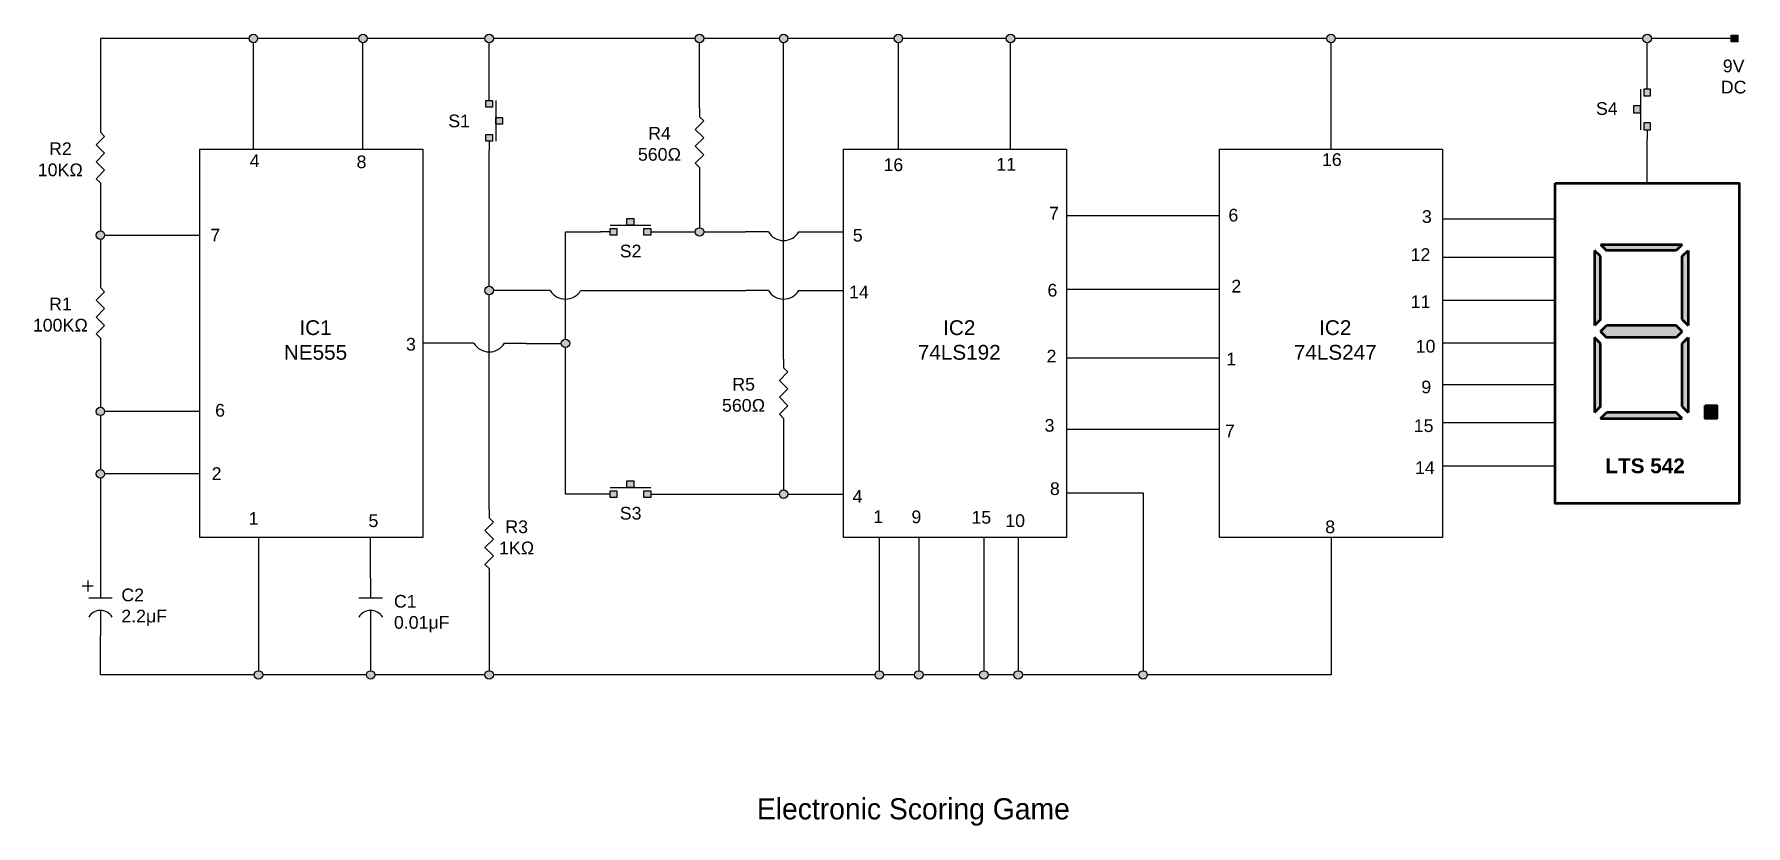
# Model space of a CAD drawing. Header units: inches. Extents: x 8.3 to 48.8, y 2.8 to 21.5.
import ezdxf

# ---------------------------------------------------------------- set-up
doc = ezdxf.new("R2010")
doc.units = ezdxf.units.IN
doc.header["$MEASUREMENT"] = 0
doc.layers.add('Layer1', color=176, linetype='Continuous', lineweight=50)
doc.styles.get("Standard").update_dxf_attribs({"font": 'arial.ttf'})

# ---------------------------------------------------------------- blocks, each defined once
blk = doc.blocks.new('plus')
for p, q in [((33.2, 13.224), (33.2, 12.904)), ((33.04, 13.064), (33.36, 13.064))]:
    blk.add_line(p, q)
blk = doc.blocks.new('capacitor')
for p, q in [((33.477, 13.295), (33.477, 12.833)), ((33.2, 12.833), (33.754, 12.833)), ((33.477, 12.533), (33.477, 11.933))]:
    blk.add_line(p, q)
blk.add_arc((33.477, 12.21), 0.323, 30.9541, 148.9892)
at = {"xscale": 0.8, "yscale": 0.8, "zscale": 0.8}
blk.add_blockref('plus', (6.617, 2.659), dxfattribs=at)
blk = doc.blocks.new('T')
for p, q in [((14.449, 11.242), (14.449, 10.781)), ((14.172, 10.781), (14.726, 10.781)), ((14.449, 10.481), (14.449, 9.881))]:
    blk.add_line(p, q)
blk.add_arc((14.449, 10.158), 0.323, 30.9541, 148.9892)
blk = doc.blocks.new('Resistor')
at = {"color": 7}
blk.add_lwpolyline([(0, 0), (0.05, 0), (0.075, 0.025), (0.125, -0.025), (0.175, 0.025), (0.225, -0.025), (0.275, 0.025), (0.325, -0.025), (0.35, 0), (0.4, 0)], dxfattribs=at)
blk = doc.blocks.new('S')
at = {"true_color": 0xcecce6}
h = blk.add_hatch(color=254, dxfattribs=at)
h.dxf.hatch_style = 1
h.paths.add_polyline_path([(26.129, 7.779), (26.129, 7.939), (25.969, 7.939), (25.969, 7.779)])
h.paths.add_polyline_path([(26.529, 8.178), (26.369, 8.178), (26.369, 8.018), (26.529, 8.018)])
h.paths.add_polyline_path([(26.769, 7.779), (26.929, 7.779), (26.929, 7.939), (26.769, 7.939)])
for p, q in [((26.369, 8.178), (26.529, 8.178)), ((26.369, 8.018), (26.369, 8.178)), ((26.529, 8.178), (26.529, 8.018)), ((25.969, 7.859), (25.741, 7.859)), ((25.969, 8.018), (26.929, 8.018)), ((25.969, 7.939), (26.129, 7.939)), ((25.969, 7.779), (25.969, 7.939)), ((26.129, 7.779), (25.969, 7.779)), ((26.129, 7.939), (26.129, 7.779)), ((26.529, 8.018), (26.369, 8.018)), ((26.769, 7.939), (26.929, 7.939)), ((26.769, 7.779), (26.769, 7.939)), ((26.929, 7.779), (26.769, 7.779)), ((26.929, 7.939), (26.929, 7.779)), ((26.929, 7.859), (27.15, 7.859))]:
    blk.add_line(p, q)
blk = doc.blocks.new('CUR')
for p, q in [((5.447, 7.173), (5.447, 7.686)), ((5.447, 6.452), (5.447, 5.911))]:
    blk.add_line(p, q)
blk.add_arc((5.231, 6.812), 0.42, 300.9541, 58.9892)
blk = doc.blocks.new('B')
for p, q in [((2.264, 6.61), (2.424, 6.61)), ((2.264, 6.45), (2.264, 6.61)), ((2.424, 6.61), (2.424, 6.45)), ((2.424, 6.45), (2.264, 6.45))]:
    blk.add_line(p, q)
blk = doc.blocks.new('BO')
h = blk.add_hatch(color=256)
h.dxf.hatch_style = 1
h.paths.add_polyline_path([(2.424, 6.61), (2.264, 6.61), (2.264, 6.45), (2.424, 6.45)])
blk.add_blockref('B', (0, 0))
blk = doc.blocks.new('eight')
for points in [[(56.674, 15.099), (56.452, 15.32)], [(56.452, 15.32), (56.452, 12.548)], [(56.674, 15.542), (56.895, 15.32)], [(56.674, 15.542), (59.679, 15.542)], [(59.458, 15.32), (56.895, 15.32)], [(59.679, 15.542), (59.458, 15.32)], [(59.679, 15.099), (59.901, 15.32)], [(59.901, 15.32), (59.901, 12.548)], [(56.674, 12.769), (56.674, 15.099)], [(59.679, 12.769), (59.679, 15.099)], [(56.674, 12.769), (56.452, 12.548)], [(59.679, 12.769), (59.901, 12.548)], [(56.674, 11.883), (56.452, 12.105)], [(56.452, 12.105), (56.452, 9.333)], [(56.674, 12.326), (56.895, 12.548)], [(56.674, 12.326), (56.895, 12.105)], [(59.458, 12.548), (56.895, 12.548)], [(59.458, 12.105), (56.895, 12.105)], [(59.679, 12.326), (59.458, 12.548)], [(59.679, 12.326), (59.458, 12.105)], [(59.679, 11.883), (59.901, 12.105)], [(59.901, 12.105), (59.901, 9.333)], [(56.674, 9.554), (56.674, 11.883)], [(59.679, 9.554), (59.679, 11.883)], [(56.674, 9.554), (56.452, 9.333)], [(59.679, 9.554), (59.901, 9.333)], [(56.674, 9.111), (56.895, 9.333)], [(56.674, 9.111), (59.679, 9.111)], [(59.458, 9.333), (56.895, 9.333)], [(59.679, 9.111), (59.458, 9.333)]]:
    blk.add_lwpolyline(points)
blk.add_lwpolyline([(60.528, 9.587), (60.967, 9.587), (60.967, 9.11), (60.528, 9.11)], close=True)
blk = doc.blocks.new('eight2')
h = blk.add_hatch(color=176)
h.dxf.hatch_style = 1
h.paths.add_polyline_path([(55.044, 12.674), (55.044, 12.979), (54.763, 12.979), (54.763, 12.674)])
at = {"layer": 'Layer1'}
h = blk.add_hatch(color=176, dxfattribs=at)
h.dxf.hatch_style = 1
h.paths.add_polyline_path([(54.078, 16.649), (54.22, 16.791), (52.297, 16.791), (52.438, 16.649)])
h.paths.add_polyline_path([(54.362, 16.649), (54.22, 16.507), (54.22, 15.016), (54.362, 14.875)])
h.paths.add_polyline_path([(54.22, 12.958), (54.362, 12.817), (54.362, 14.591), (54.22, 14.449)])
h.paths.add_polyline_path([(54.22, 12.675), (54.078, 12.817), (52.438, 12.817), (52.297, 12.675)])
h.paths.add_polyline_path([(52.297, 14.449), (52.155, 14.591), (52.155, 12.817), (52.297, 12.958)])
h.paths.add_polyline_path([(52.155, 14.875), (52.297, 15.016), (52.297, 16.507), (52.155, 16.649)])
h = blk.add_hatch(color=176, dxfattribs=at)
h.dxf.hatch_style = 1
h.paths.add_polyline_path([(54.078, 14.591), (54.22, 14.733), (54.078, 14.875), (52.438, 14.875), (52.297, 14.733), (52.438, 14.591)])
at = {"layer": 'Layer1', "true_color": 0x22346e}
h = blk.add_hatch(color=159, dxfattribs=at)
h.dxf.hatch_style = 1
h.paths.add_polyline_path([(55.044, 12.979), (54.763, 12.979), (54.763, 12.674), (55.044, 12.674)])
at = {"layer": 'Layer1', "xscale": 0.6400000000000001, "yscale": 0.6400000000000001, "zscale": 0.6400000000000001}
blk.add_blockref('eight', (16.025, 6.844), dxfattribs=at)

msp = doc.modelspace()

# ---------------------------------------------------------------- hatches: boundary and pattern name
h = msp.add_hatch(color=256)
h.dxf.hatch_style = 1
h.paths.add_polyline_path([(13.389, 21.413, 1), (13.589, 21.413, 1)])
h.paths.add_polyline_path([(15.979, 21.413, 1), (16.179, 21.413, 1)])
h.paths.add_polyline_path([(18.959, 21.413, 1), (19.159, 21.413, 1)])
h = msp.add_hatch(color=256)
h.dxf.hatch_style = 1
h.paths.add_polyline_path([(24.13, 21.413, 1), (23.93, 21.413, 1)])
h.paths.add_polyline_path([(25.918, 21.413, 1), (26.118, 21.413, 1)])
h.paths.add_polyline_path([(28.629, 21.413, 1), (28.829, 21.413, 1)])
h.paths.add_polyline_path([(31.479, 21.413, 1), (31.279, 21.413, 1)])
h = msp.add_hatch(color=256)
h.dxf.hatch_style = 1
h.paths.add_polyline_path([(39.053, 21.413, 1), (38.853, 21.413, 1)])
h.paths.add_polyline_path([(46.52, 21.413, 1), (46.32, 21.413, 1)])
h = msp.add_hatch(color=256)
h.dxf.hatch_style = 1
h.paths.add_polyline_path([(9.975, 16.761, 1), (9.775, 16.761, 1)])
h.paths.add_polyline_path([(9.975, 12.594, 1), (9.775, 12.594, 1)])
h.paths.add_polyline_path([(9.975, 11.12, 1), (9.775, 11.12, 1)])
h = msp.add_hatch(color=256)
h.dxf.hatch_style = 1
h.paths.add_polyline_path([(19.159, 15.454, 1), (18.959, 15.454, 1)])
h.paths.add_polyline_path([(20.963, 14.204, 1), (20.763, 14.204, 1)])
h.paths.add_polyline_path([(24.13, 16.838, 1), (23.93, 16.838, 1)])
h.paths.add_polyline_path([(26.118, 10.638, 1), (25.918, 10.638, 1)])
h = msp.add_hatch(color=256)
h.dxf.hatch_style = 1
h.paths.add_polyline_path([(13.71, 6.364, 1), (13.51, 6.364, 1)])
h.paths.add_polyline_path([(16.16, 6.364, 1), (16.36, 6.364, 1)])
h.paths.add_polyline_path([(19.159, 6.364, 1), (18.959, 6.364, 1)])
h = msp.add_hatch(color=256)
h.dxf.hatch_style = 1
h.paths.add_polyline_path([(28.177, 6.364, 1), (28.377, 6.364, 1)])
h.paths.add_polyline_path([(29.111, 6.364, 1), (29.311, 6.364, 1)])
h.paths.add_polyline_path([(30.847, 6.364, 1), (30.647, 6.364, 1)])
h.paths.add_polyline_path([(31.66, 6.364, 1), (31.46, 6.364, 1)])
h.paths.add_polyline_path([(34.61, 6.364, 1), (34.41, 6.364, 1)])

# ---------------------------------------------------------------- linework, layer by layer
for p, q in [((9.875, 21.413), (9.875, 19.397)), ((13.389, 21.413), (9.875, 21.413)), ((13.489, 18.795), (13.489, 21.313)), ((15.979, 21.413), (13.589, 21.413)), ((16.079, 18.795), (16.079, 21.313)), ((18.959, 21.413), (16.179, 21.413)), ((19.059, 20.173), (19.059, 21.313)), ((23.93, 21.413), (19.159, 21.413)), ((24.03, 19.763), (24.03, 21.313)), ((25.918, 21.413), (24.13, 21.413)), ((26.018, 13.828), (26.018, 21.313)), ((28.629, 21.413), (26.118, 21.413)), ((28.729, 18.795), (28.729, 21.313)), ((31.279, 21.413), (28.829, 21.413)), ((31.379, 18.795), (31.379, 21.313)), ((38.853, 21.413), (31.479, 21.413)), ((38.953, 18.795), (38.953, 21.313)), ((46.32, 21.413), (39.053, 21.413)), ((46.42, 20.444), (46.42, 21.313)), ((48.065, 21.413), (46.52, 21.413)), ((48.405, 21.413), (48.065, 21.413)), ((46.42, 17.989), (46.42, 19.035)), ((19.059, 15.554), (19.059, 18.764)), ((9.875, 17.797), (9.875, 16.861)), ((24.03, 18.163), (24.03, 16.938)), ((32.703, 17.229), (36.317, 17.229)), ((44.248, 17.139), (41.588, 17.139)), ((9.875, 16.661), (9.875, 15.725)), ((9.975, 16.761), (12.223, 16.761)), ((20.863, 16.838), (21.688, 16.838)), ((20.863, 14.304), (20.863, 16.838)), ((23.097, 16.838), (23.93, 16.838)), ((24.13, 16.838), (25.116, 16.838)), ((26.892, 16.838), (27.433, 16.838)), ((44.248, 16.236), (41.588, 16.236)), ((19.961, 15.454), (19.159, 15.454)), ((21.737, 15.453), (25.116, 15.454)), ((26.892, 15.453), (27.433, 15.453)), ((32.703, 15.484), (36.317, 15.484)), ((19.059, 10.277), (19.059, 15.354)), ((44.248, 15.213), (41.588, 15.213)), ((18.157, 14.205), (17.494, 14.205)), ((19.933, 14.204), (20.763, 14.204)), ((44.248, 14.205), (41.588, 14.205)), ((9.875, 14.125), (9.875, 12.694)), ((20.863, 10.638), (20.863, 14.104)), ((32.703, 13.858), (36.317, 13.858)), ((44.248, 13.226), (41.588, 13.226)), ((12.223, 12.594), (9.975, 12.594)), ((9.875, 12.494), (9.875, 11.22)), ((26.018, 12.228), (26.018, 10.738)), ((32.703, 12.173), (36.317, 12.173)), ((44.248, 12.323), (41.588, 12.323)), ((9.875, 11.02), (9.875, 8.652)), ((12.223, 11.12), (9.975, 11.12)), ((44.248, 11.3), (41.588, 11.3)), ((21.688, 10.638), (20.863, 10.638)), ((23.097, 10.638), (25.918, 10.638)), ((26.118, 10.638), (27.433, 10.638)), ((32.703, 10.668), (34.51, 10.668)), ((34.51, 10.668), (34.51, 6.464)), ((13.61, 9.615), (13.61, 6.464)), ((16.26, 8.652), (16.26, 9.615)), ((28.277, 9.615), (28.277, 6.464)), ((29.211, 9.615), (29.211, 6.464)), ((30.747, 9.615), (30.747, 6.464)), ((31.56, 9.615), (31.56, 6.464)), ((38.953, 9.615), (38.953, 6.364)), ((19.059, 8.677), (19.059, 6.464)), ((9.875, 6.364), (9.875, 7.29)), ((16.26, 7.29), (16.26, 6.464)), ((13.51, 6.364), (9.875, 6.364)), ((16.16, 6.364), (13.71, 6.364)), ((18.959, 6.364), (16.36, 6.364)), ((28.177, 6.364), (19.159, 6.364)), ((29.111, 6.364), (28.377, 6.364)), ((30.647, 6.364), (29.311, 6.364)), ((31.46, 6.364), (30.847, 6.364)), ((34.41, 6.364), (31.66, 6.364)), ((38.953, 6.364), (34.61, 6.364))]:
    msp.add_line(p, q)
for points in [[(12.223, 18.795), (17.494, 18.795), (17.494, 9.615), (12.223, 9.615)], [(27.433, 18.795), (32.703, 18.795), (32.703, 9.615), (27.433, 9.615)], [(36.317, 18.795), (41.588, 18.795), (41.588, 9.615), (36.317, 9.615)]]:
    msp.add_lwpolyline(points, close=True)
for centre in [(13.489, 21.413), (16.079, 21.413), (19.059, 21.413), (24.03, 21.413), (26.018, 21.413), (28.729, 21.413), (31.379, 21.413), (38.953, 21.413), (46.42, 21.413), (9.875, 16.761), (24.03, 16.838), (19.059, 15.454), (20.863, 14.204), (9.875, 12.594), (9.875, 11.12), (26.018, 10.638), (13.61, 6.364), (16.26, 6.364), (19.059, 6.364), (28.277, 6.364), (29.211, 6.364), (30.747, 6.364), (31.56, 6.364), (34.51, 6.364)]:
    msp.add_circle(centre, 0.1)
at = {"layer": 'Layer1'}
msp.add_lwpolyline([(44.248, 17.989), (48.593, 17.989), (48.593, 10.421), (44.248, 10.421)], close=True, dxfattribs=at)

# ---------------------------------------------------------------- block references
for name, p in [('BO', (46.141, 14.883)), ('S', (-4.053, 8.979)), ('S', (-4.053, 2.779)), ('capacitor', (-23.602, -4.643)), ('T', (1.811, -2.591))]:
    msp.add_blockref(name, p)
at = {"xscale": -1, "rotation": 90}
msp.add_blockref('S', (54.279, 46.185), dxfattribs=at)
at = {"rotation": 270}
for name, p in [('S', (11.2, 45.914)), ('CUR', (19.205, 22.285)), ('CUR', (14.05, 20.901)), ('CUR', (19.205, 20.901)), ('CUR', (12.247, 19.652))]:
    msp.add_blockref(name, p, dxfattribs=at)
at = {"xscale": 4, "yscale": 4, "zscale": 4, "rotation": 270}
for p in [(24.03, 19.763), (9.875, 19.397), (9.875, 15.725), (26.018, 13.828), (19.059, 10.277)]:
    msp.add_blockref('Resistor', p, dxfattribs=at)
at = {"layer": 'Layer1'}
msp.add_blockref('eight2', (-6.975, -0.246), dxfattribs=at)

# ---------------------------------------------------------------- texts
at = {"attachment_point": 1}
for s, width, gutter_width, heights, insert, char_height in [('\\pxqc;9V\\PDC', 2.22469, 1, [0], (47.352, 20.913), 0.3), ('\\pxqc;S4', 2.22469, 1, [0], (44.355, 19.906), 0.3), ('\\pxqc;S1', 2.22469, 1, [0], (17.238, 19.613), 0.3), ('\\pxqc;R4\\P560Ω', 2.22469, 1, [0], (21.973, 19.322), 0.3), ('\\pxqc;R2\\P10KΩ', 2.22469, 1, [0], (7.817, 18.956), 0.3), ('\\pxqc;4', 0.85366, 1, [0.456], (13.093, 18.672), 0.3), ('\\pxqc;8', 0.85366, 1, [0.456], (15.617, 18.645), 0.3), ('\\pxqc;16', 1.06223, 1, [0.362], (38.439, 18.698), 0.3), ('\\pxqc;16', 1.06223, 1, [0.362], (28.079, 18.577), 0.3), ('\\pxqc;11', 1.06223, 1, [0.362], (30.746, 18.589), 0.3), ('\\pxqc;7', 0.85366, 1, [0.456], (31.979, 17.432), 0.3), ('\\pxqc;6', 0.85366, 1, [0.456], (36.217, 17.385), 0.3), ('\\pxqc;3', 0.85366, 1, [0.456], (40.788, 17.351), 0.3), ('\\pxqc;7', 0.85366, 1, [0.456], (12.163, 16.912), 0.3), ('\\pxqc;5', 0.85366, 1, [0.456], (27.341, 16.91), 0.3), ('\\pxqc;S2', 2.22469, 1, [0], (21.29, 16.537), 0.3), ('\\pxqc;12', 1.06223, 1, [0.362], (40.534, 16.453), 0.3), ('\\pxqc;14', 1.06223, 1, [0.362], (27.266, 15.568), 0.3), ('\\pxqc;6', 0.85366, 1, [0.456], (31.941, 15.61), 0.3), ('\\pxqc;2', 0.85366, 1, [0.456], (36.286, 15.706), 0.3), ('\\pxqc;R1\\P100KΩ', 2.22469, 1, [0], (7.817, 15.284), 0.3), ('\\pxqc;11', 1.06223, 1, [0.362], (40.534, 15.339), 0.3), ('\\pxqc;IC1\\PNE555', 1.91427, 1.466, [1.31], (14, 14.75), 0.35), ('\\pxqc;IC2\\P74LS192', 1.91427, 1.466, [1.31], (29.21, 14.75), 0.35), ('\\pxqc;IC2\\P74LS247', 1.91427, 1.466, [1.31], (38.094, 14.75), 0.35), ('\\pxqc;3', 0.85366, 1, [0.456], (16.785, 14.333), 0.3), ('\\pxqc;10', 1.06223, 1, [0.362], (40.654, 14.286), 0.3), ('\\pxqc;2', 0.85366, 1, [0.456], (31.919, 14.051), 0.3), ('\\pxqc;1', 0.85366, 1, [0.456], (36.167, 13.985), 0.3), ('\\pxqc;R5\\P560Ω', 2.22469, 1, [0], (23.96, 13.388), 0.3), ('\\pxqc;9', 0.85366, 1, [0.456], (40.775, 13.322), 0.3), ('\\pxqc;6', 0.85366, 1, [0.456], (12.275, 12.772), 0.3), ('\\pxqc;3', 0.85366, 1, [0.456], (31.873, 12.415), 0.3), ('\\pxqc;7', 0.85366, 1, [0.456], (36.135, 12.285), 0.3), ('\\pxqc;15', 1.06223, 1, [0.362], (40.609, 12.407), 0.3), ('\\pxqc;14', 1.06223, 1, [0.362], (40.639, 11.415), 0.3), ('\\pxqc;2', 0.85366, 1, [0.456], (12.193, 11.274), 0.3), ('\\pxqc;8', 0.85366, 1, [0.456], (31.999, 10.918), 0.3), ('\\pxqc;4', 0.85366, 1, [0.456], (27.337, 10.734), 0.3), ('\\pxqc;1', 0.85366, 1, [0.456], (13.068, 10.214), 0.3), ('\\pxqc;5', 0.85366, 1, [0.456], (15.898, 10.16), 0.3), ('\\pxqc;S3', 2.22469, 1, [0], (21.29, 10.337), 0.3), ('\\pxqc;1', 0.85366, 1, [0.456], (27.824, 10.253), 0.3), ('\\pxqc;9', 0.85366, 1, [0.456], (28.728, 10.252), 0.3), ('\\pxqc;15', 1.06223, 1, [0.362], (30.158, 10.24), 0.3), ('\\pxqc;10', 1.06223, 1, [0.362], (30.957, 10.162), 0.3), ('\\pxqc;R3\\P1KΩ', 2.22469, 1, [0], (18.598, 10.017), 0.3), ('\\pxqc;8', 0.85366, 1, [0.456], (38.505, 10.015), 0.3), ('\\pxql;C2\\P\\pq*;2.2{\\fArial|b0|i0|c161|p34;μ}F', 2.22469, 1, [0], (10.369, 8.405), 0.3), ('\\pxql;C1\\P0.01{\\fArial|b0|i0|c161|p34;μ}F', 2.22469, 1, [0], (16.81, 8.256), 0.3), ('{\\Ftxt|c0;Electronic Scoring Game}', 11.35443, 1, [1.24], (25.385, 3.448), 0.5)]:
    msp.add_mtext_dynamic_manual_height_columns(s, width=width, gutter_width=gutter_width, heights=heights, dxfattribs=dict(at, insert=insert, char_height=char_height))
at = {"layer": 'Layer1', "insert": (45.415, 11.484), "char_height": 0.35, "attachment_point": 1}
msp.add_mtext_dynamic_manual_height_columns('\\pxqc;{\\fArial|b1|i0|c0|p34;LTS 542}', width=1.91427, gutter_width=1.466, heights=[1.31], dxfattribs=at)

doc.saveas('drawing.dxf')
